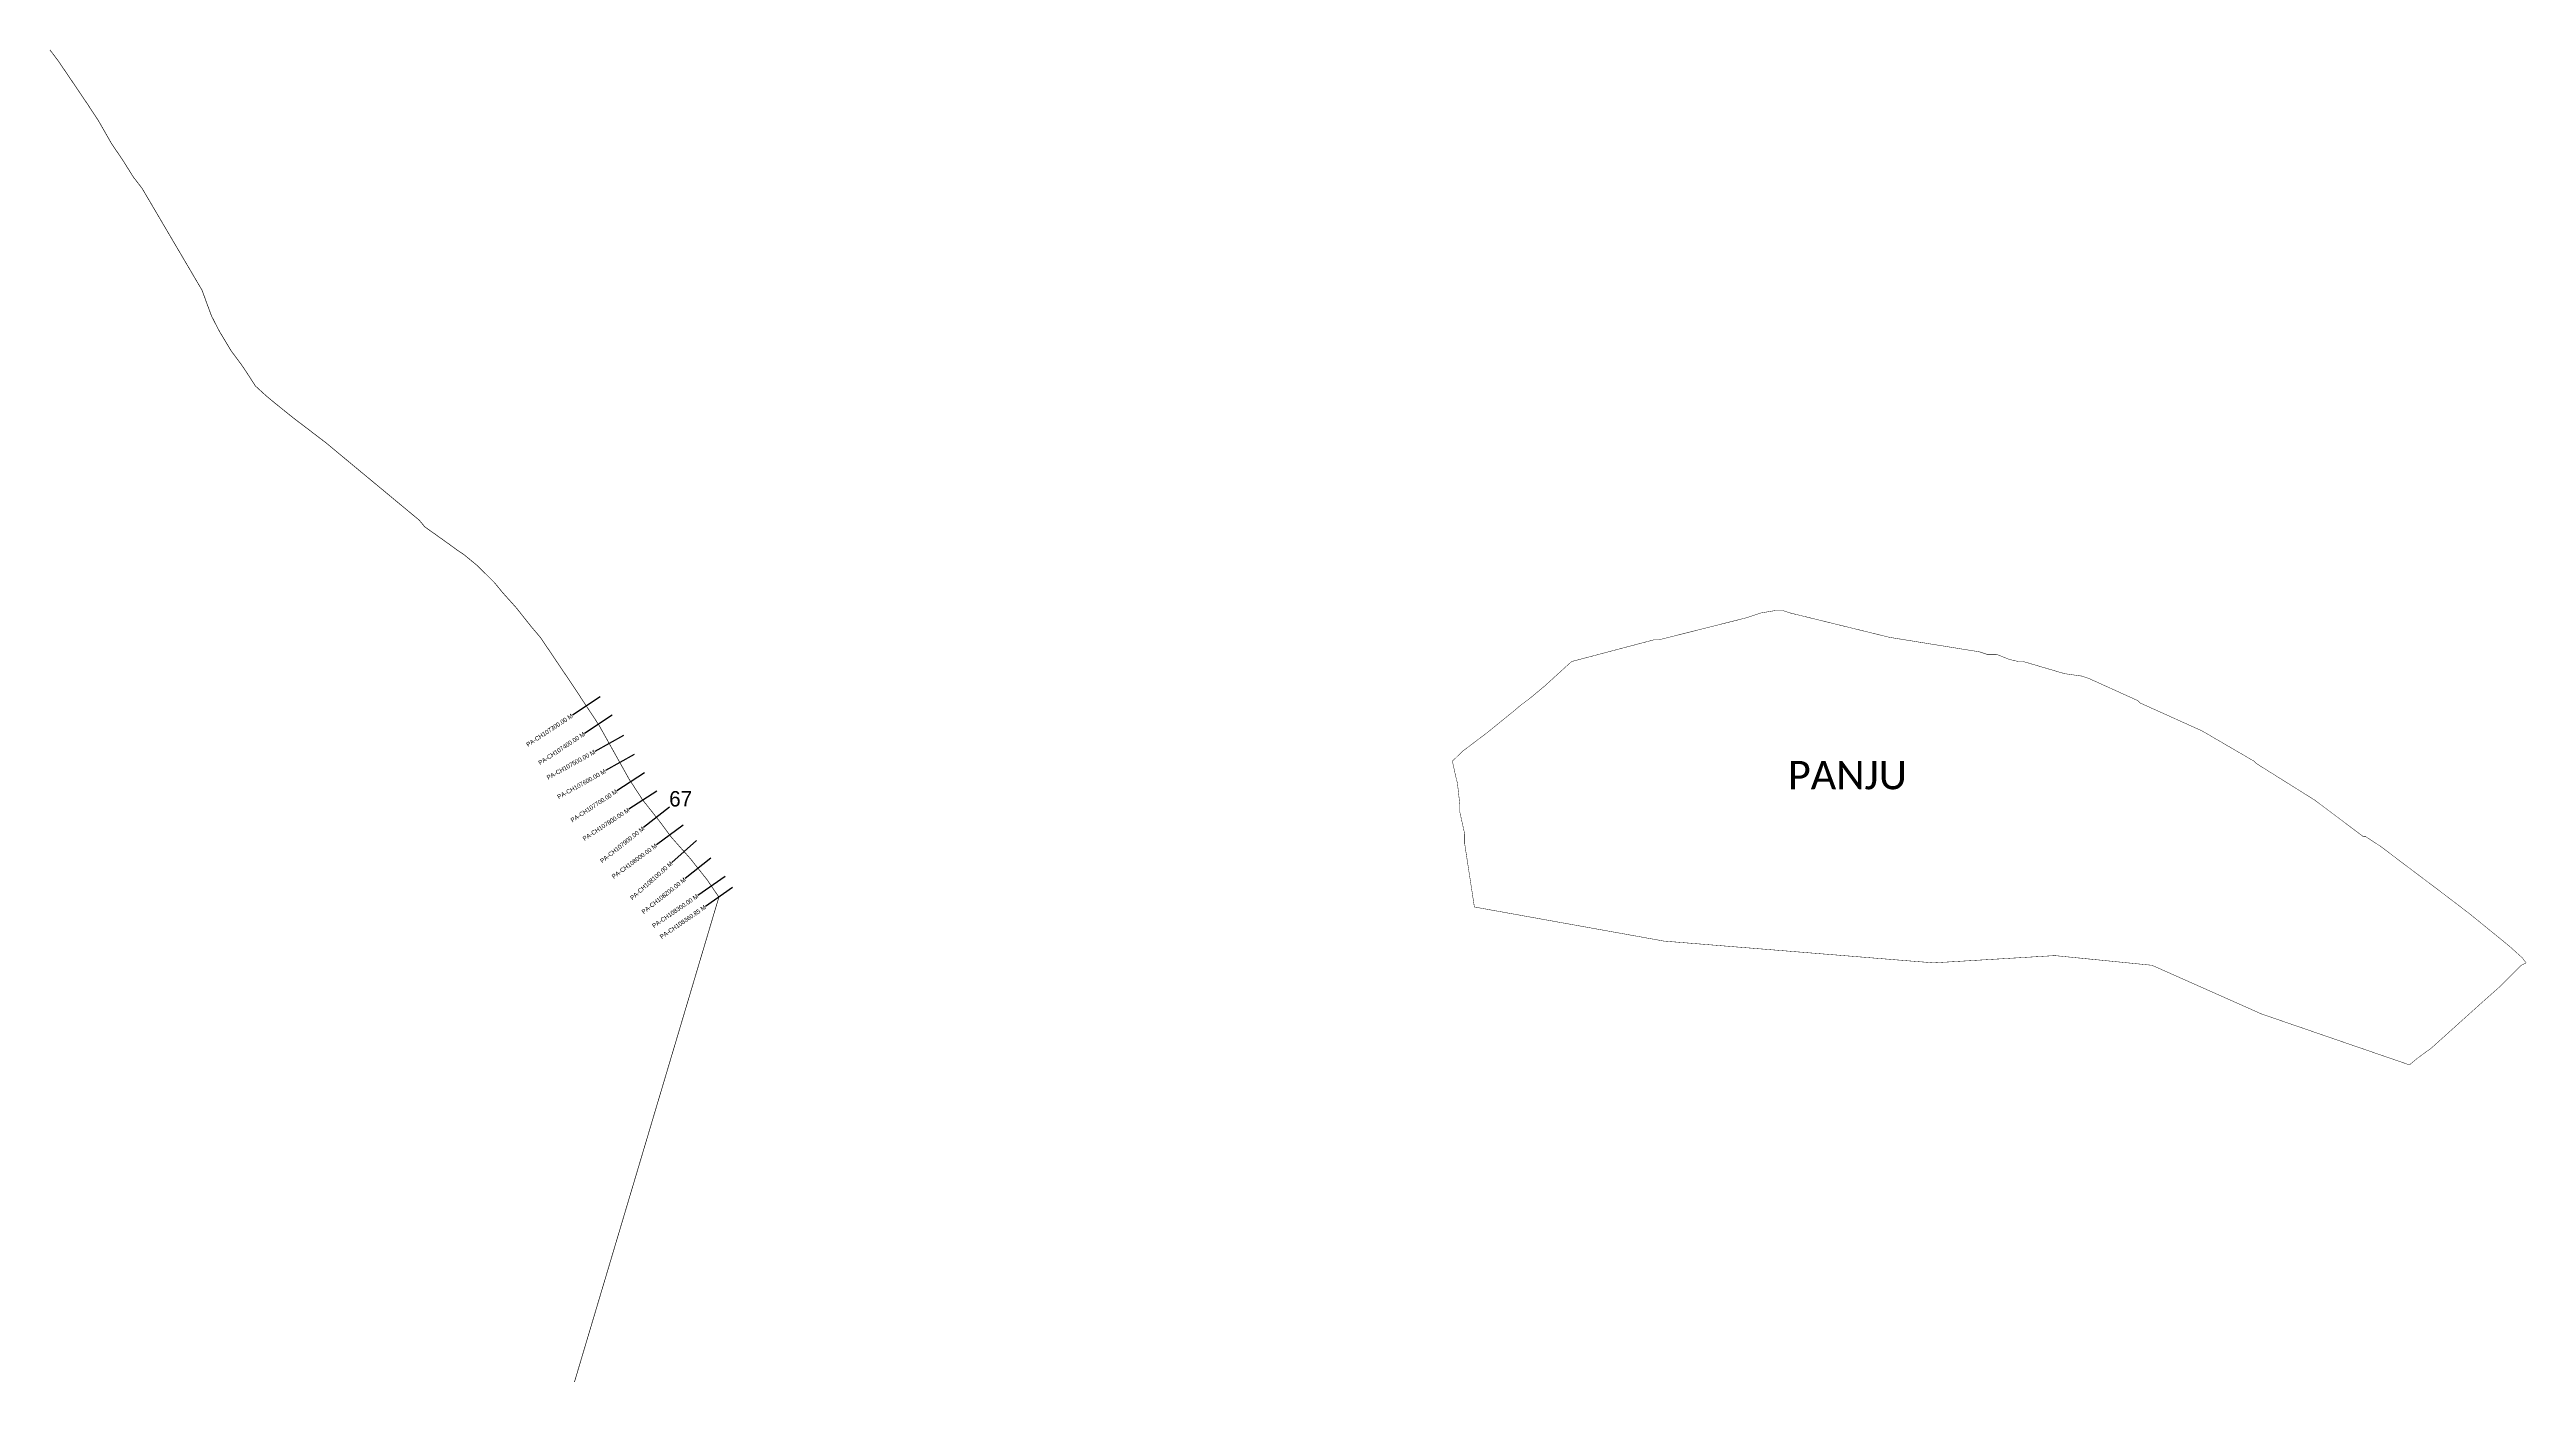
# Model space of a CAD drawing. Header units: metres. Extents: x 265666 to 276931, y 2136619 to 2142680.
import ezdxf
from ezdxf.enums import TextEntityAlignment as Align

# ---------------------------------------------------------------- set-up
doc = ezdxf.new("R2010")
doc.units = ezdxf.units.M
for name, color, linetype in [('CS', 134, 'Continuous'), ('CSMark', 6, 'Continuous'), ('NATURALLY PROTECTED', 3, 'Continuous'), ('VILLAGE NAME', 250, 'Continuous')]:
    doc.layers.add(name, color=color, linetype=linetype)

msp = doc.modelspace()

# ---------------------------------------------------------------- linework, layer by layer
at = {"color": 6, "const_width": 2}
msp.add_lwpolyline([(272588, 2139897), (272963, 2139996), (272986, 2139996), (273383, 2140096), (273450, 2140118), (273516, 2140129), (273549, 2140129), (273582, 2140118), (274035, 2140007), (274444, 2139941), (274477, 2139930), (274521, 2139930), (274578, 2139907), (274621, 2139897), (274643, 2139897), (274830, 2139842), (274908, 2139831), (274941, 2139820), (275162, 2139720), (275173, 2139709), (275455, 2139582), (275692, 2139444), (275703, 2139433), (275968, 2139267), (276189, 2139101), (276200, 2139101), (276267, 2139057), (276581, 2138820), (276675, 2138748), (276852, 2138604), (276913, 2138549), (276929, 2138527), (276907, 2138516), (276819, 2138428), (276808, 2138417), (276720, 2138339), (276708, 2138328), (276499, 2138140), (276432, 2138091), (276399, 2138063), (275725, 2138295), (275228, 2138516), (274786, 2138560), (274234, 2138527), (273008, 2138626), (272146, 2138781), (272102, 2139068), (272102, 2139113), (272080, 2139212), (272080, 2139245), (272069, 2139344), (272063, 2139367), (272058, 2139389), (272046, 2139444), (272091, 2139488), (272149, 2139532), (272207, 2139576), (272323, 2139670), (272356, 2139698), (272400, 2139731), (272466, 2139786), (272588, 2139897)], dxfattribs=at)
at = {"layer": 'CS'}
for p, q in [((268170, 2139736), (268044, 2139654)), ((268225, 2139653), (268099, 2139570)), ((268276, 2139561), (268145, 2139488)), ((268325, 2139474), (268194, 2139401)), ((268372, 2139391), (268246, 2139309)), ((268427, 2139308), (268301, 2139226)), ((268485, 2139235), (268367, 2139142)), ((268547, 2139153), (268426, 2139064)), ((268608, 2139083), (268496, 2138983)), ((268674, 2139003), (268557, 2138910)), ((268738, 2138919), (268614, 2138834)), ((268772, 2138869), (268649, 2138784))]:
    msp.add_line(p, q, dxfattribs=at)
at = {"layer": 'NATURALLY PROTECTED', "const_width": 3, "flags": 128}
msp.add_lwpolyline([(265667, 2142678), (265670, 2142675), (265707, 2142626), (265778, 2142521), (265837, 2142434), (265887, 2142358), (265949, 2142250), (265998, 2142178), (266047, 2142100), (266087, 2142048), (266359, 2141586), (266402, 2141469), (266438, 2141399), (266491, 2141311), (266547, 2141235), (266602, 2141150), (266650, 2141106), (266691, 2141072), (266773, 2141006), (266857, 2140942), (266925, 2140890), (266967, 2140855), (267347, 2140540), (267373, 2140509), (267421, 2140475), (267484, 2140430), (267517, 2140406), (267552, 2140382), (267608, 2140336), (267649, 2140296), (267690, 2140255), (267726, 2140211), (267788, 2140142), (267858, 2140054), (267898, 2140007), (268046, 2139788), (268165, 2139607), (268303, 2139360), (268364, 2139267), (268443, 2139167), (268493, 2139099), (268580, 2139001), (268657, 2138904), (268710, 2138826), (268053, 2136621)], dxfattribs=at)

# ---------------------------------------------------------------- texts
at = {"insert": (268484, 2139308), "char_height": 70, "attachment_point": 1}
msp.add_mtext_dynamic_manual_height_columns('67', width=269.84, gutter_width=1, heights=[0], dxfattribs=at)
at = {"layer": 'CSMark'}
for s, rotation, p in [('PA-CH107300.00 M', 33.3708, (268043, 2139653)), ('PA-CH107400.00 M', 33.3708, (268098, 2139570)), ('PA-CH107500.00 M', 29.1204, (268145, 2139488)), ('PA-CH107600.00 M', 29.1204, (268193, 2139400)), ('PA-CH107700.00 M', 33.2895, (268245, 2139309)), ('PA-CH107800.00 M', 33.2895, (268300, 2139225)), ('PA-CH107900.00 M', 38.4434, (268367, 2139141)), ('PA-CH108000.00 M', 36.3752, (268425, 2139063)), ('PA-CH108100.00 M', 41.5844, (268495, 2138983)), ('PA-CH108200.00 M', 38.3049, (268556, 2138909)), ('PA-CH108300.00 M', 34.5036, (268613, 2138833)), ('PA-CH108360.85 M', 34.5036, (268648, 2138783))]:
    msp.add_text(s, height=20, rotation=rotation, dxfattribs=at).set_placement(p, align=Align.MIDDLE_RIGHT)
at = {"layer": 'VILLAGE NAME', "insert": (273572, 2139445), "char_height": 128.65, "attachment_point": 1}
msp.add_mtext_dynamic_manual_height_columns('{\\fCalibri|b0|i0|c0|p34;PANJU}', width=1449.11, gutter_width=643, heights=[0], dxfattribs=at)

doc.saveas('drawing.dxf')
